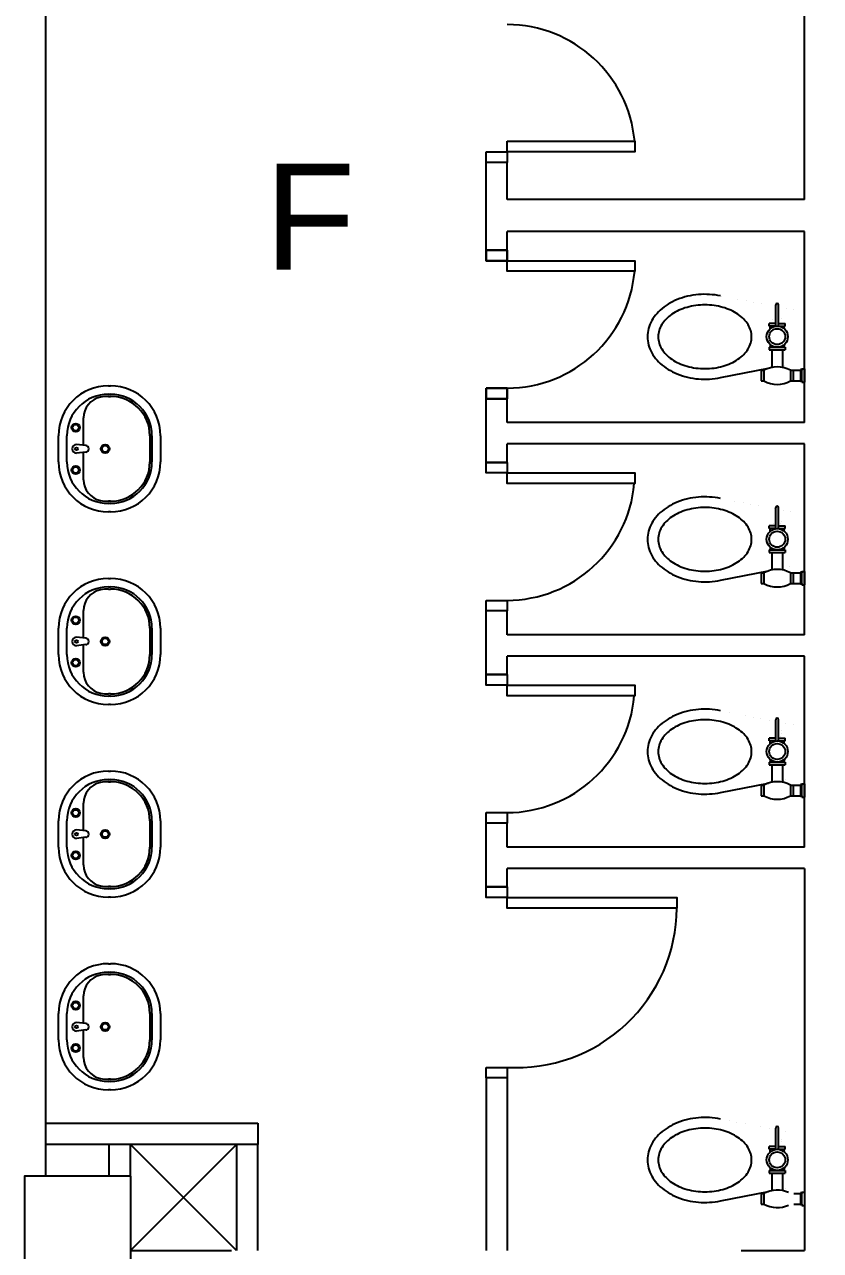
# Model space of a CAD drawing. Header units: millimetres. Extents: x -616979 to 2364082, y 43054 to 1637649.
# Drawn here: x -12052 to -8304, y 68358 to 74133 of the extents above; entities that cross this region are included whole.
import ezdxf

# ---------------------------------------------------------------- set-up
doc = ezdxf.new("R2010")
doc.units = ezdxf.units.MM
for name, color, linetype in [('a-column', 7, 'Continuous'), ('a-construcion', 8, 'Continuous'), ('a-doors', 254, 'Continuous'), ('a-fixtures', 7, 'Continuous'), ('a-label', 9, 'Continuous'), ('a-wall', 5, 'Continuous')]:
    doc.layers.add(name, color=color, linetype=linetype)
doc.styles.add('-kitz', font='arial.ttf')

msp = doc.modelspace()

# ---------------------------------------------------------------- linework, layer by layer
at = {"layer": 'a-column'}
msp.add_lwpolyline([(-11551.948, 68708.109), (-12051.948, 68708.109), (-12051.948, 68208.109), (-11551.948, 68208.109)], close=True, dxfattribs=at)
at = {"layer": 'a-construcion'}
for radius, start, end in [(72110.798, 335.06515321, 50.87164645), (70610.798, 336.25456373, 49.68223593)]:
    msp.add_arc((-55726.948, 90533.109), radius, start, end, dxfattribs=at)
at = {"layer": 'a-doors'}
for p, q in [((-9878.643, 73070.609), (-9878.643, 73020.609)), ((-9778.643, 73070.609), (-9878.643, 73070.609)), ((-9778.643, 73020.609), (-9778.643, 73070.609)), ((-9878.643, 73020.609), (-9778.643, 73020.609)), ((-9878.643, 72420.609), (-9878.643, 72370.609)), ((-9778.643, 72420.609), (-9878.643, 72420.609)), ((-9778.643, 72370.609), (-9778.643, 72420.609)), ((-9878.643, 72370.609), (-9778.643, 72370.609)), ((-9778.643, 71370.609), (-9878.643, 71370.609))]:
    msp.add_line(p, q, dxfattribs=at)
for points in [[(-9778.643, 73583.109), (-9178.643, 73583.109), (-9178.643, 73533.109), (-9778.643, 73533.109)], [(-9878.643, 73533.109), (-9778.643, 73533.109), (-9778.643, 73483.109), (-9878.643, 73483.109)], [(-9878.643, 73070.609), (-9778.643, 73070.609), (-9778.643, 73020.609), (-9878.643, 73020.609)], [(-9778.643, 73020.609), (-9178.643, 73020.609), (-9178.643, 72970.609), (-9778.643, 72970.609)], [(-9878.643, 72070.609), (-9778.643, 72070.609), (-9778.643, 72020.609), (-9878.643, 72020.609)], [(-9778.643, 72020.609), (-9178.643, 72020.609), (-9178.643, 71970.609), (-9778.643, 71970.609)], [(-9878.643, 71420.609), (-9778.643, 71420.609), (-9778.643, 71370.609), (-9878.643, 71370.609)], [(-9878.643, 71070.609), (-9778.643, 71070.609), (-9778.643, 71020.609), (-9878.643, 71020.609)], [(-9778.643, 71020.609), (-9178.643, 71020.609), (-9178.643, 70970.609), (-9778.643, 70970.609)], [(-9878.643, 70420.609), (-9778.643, 70420.609), (-9778.643, 70370.609), (-9878.643, 70370.609)], [(-9878.643, 70070.609), (-9778.643, 70070.609), (-9778.643, 70020.609), (-9878.643, 70020.609)], [(-9778.643, 70020.609), (-8980.338, 70020.609), (-8980.338, 69970.609), (-9778.643, 69970.609)], [(-9878.643, 69220.609), (-9778.643, 69220.609), (-9778.643, 69170.609), (-9878.643, 69170.609)]]:
    msp.add_lwpolyline(points, close=True, dxfattribs=at)
for centre, radius, start, end in [((-9780.186, 73529.154), 603.958, 5.1254488, 89.853657), ((-9780.186, 73024.565), 603.958, 270.146343, 354.8745512), ((-9781.881, 72024.565), 603.958, 270.146343, 354.8745512), ((-9781.881, 71024.565), 603.958, 270.146343, 354.8745512), ((-9736.273, 69975.273), 755.95, 266.6583053, 359.6464742)]:
    msp.add_arc(centre, radius, start, end, dxfattribs=at)
at = {"layer": 'a-fixtures'}
for p, q in [((-8514.093, 72712.75), (-8514.093, 72812.75)), ((-8500.593, 72712.75), (-8500.593, 72812.75)), ((-8514.093, 72725.25), (-8544.843, 72725.25)), ((-8544.843, 72712.75), (-8544.843, 72725.25)), ((-8514.093, 72712.75), (-8544.843, 72712.75)), ((-8540.776, 72699.929), (-8540.776, 72712.75)), ((-8500.593, 72725.25), (-8469.843, 72725.25)), ((-8500.593, 72712.75), (-8469.843, 72712.75)), ((-8473.91, 72699.929), (-8473.91, 72712.75)), ((-8469.843, 72712.75), (-8469.843, 72725.25)), ((-8544.843, 72612.75), (-8469.843, 72612.75)), ((-8544.843, 72612.75), (-8544.843, 72600.25)), ((-8544.843, 72600.25), (-8469.843, 72600.25)), ((-8540.776, 72625.572), (-8540.776, 72612.75)), ((-8532.343, 72600.25), (-8532.343, 72518.151)), ((-8482.343, 72600.25), (-8482.343, 72518.151)), ((-8473.91, 72625.572), (-8473.91, 72612.75)), ((-8469.843, 72612.75), (-8469.843, 72600.25)), ((-8774.443, 72469.7), (-8548.887, 72513.663)), ((-8582.343, 72504.243), (-8569.843, 72504.243)), ((-8582.343, 72504.243), (-8582.343, 72454.243)), ((-8569.843, 72504.243), (-8569.843, 72454.243)), ((-8444.843, 72504.243), (-8432.343, 72504.243)), ((-8444.843, 72504.243), (-8444.843, 72454.243)), ((-8432.343, 72504.243), (-8397.393, 72504.243)), ((-8432.343, 72504.243), (-8432.343, 72454.243)), ((-8397.393, 72507.368), (-8397.393, 72451.118)), ((-8391.143, 72507.368), (-8397.393, 72507.368)), ((-8391.143, 72510.493), (-8391.143, 72504.243)), ((-8391.143, 72510.493), (-8378.643, 72510.493)), ((-8391.143, 72447.993), (-8391.143, 72510.493)), ((-8391.143, 72504.243), (-8391.143, 72507.368)), ((-8378.643, 72510.493), (-8378.643, 72447.993)), ((-11656.948, 72431.359), (-11646.948, 72431.359)), ((-8582.343, 72454.243), (-8569.843, 72454.243)), ((-8444.843, 72454.243), (-8432.343, 72454.243)), ((-8432.343, 72454.243), (-8397.393, 72454.243)), ((-8391.143, 72451.118), (-8397.393, 72451.118)), ((-8391.143, 72447.993), (-8391.143, 72454.243)), ((-8391.143, 72454.243), (-8391.143, 72451.118)), ((-8391.143, 72447.993), (-8378.643, 72447.993)), ((-11656.948, 72391.359), (-11646.948, 72391.359)), ((-11656.948, 72381.359), (-11646.948, 72381.359)), ((-11773.948, 72150.512), (-11773.948, 72279.642)), ((-11891.948, 72072.359), (-11891.948, 72196.359)), ((-11851.948, 72072.359), (-11851.948, 72196.359)), ((-11461.948, 72196.359), (-11461.948, 72072.359)), ((-11451.948, 72196.359), (-11451.948, 72072.359)), ((-11411.948, 72196.359), (-11411.948, 72072.359)), ((-11763.948, 72149.359), (-11807.322, 72154.359)), ((-11763.948, 72119.359), (-11807.322, 72114.359)), ((-11773.948, 71989.076), (-11773.948, 72118.206)), ((-11646.948, 71887.359), (-11656.948, 71887.359)), ((-11646.948, 71877.359), (-11656.948, 71877.359)), ((-8514.093, 71758.503), (-8514.093, 71858.503)), ((-8500.593, 71758.503), (-8500.593, 71858.503)), ((-11646.948, 71837.359), (-11656.948, 71837.359)), ((-8544.843, 71758.503), (-8544.843, 71771.003)), ((-8514.093, 71771.003), (-8544.843, 71771.003)), ((-8514.093, 71758.503), (-8544.843, 71758.503)), ((-8540.776, 71745.681), (-8540.776, 71758.503)), ((-8500.593, 71771.003), (-8469.843, 71771.003)), ((-8500.593, 71758.503), (-8469.843, 71758.503)), ((-8473.91, 71745.681), (-8473.91, 71758.503)), ((-8469.843, 71758.503), (-8469.843, 71771.003)), ((-8540.776, 71671.324), (-8540.776, 71658.503)), ((-8473.91, 71671.324), (-8473.91, 71658.503)), ((-8544.843, 71658.503), (-8544.843, 71646.003)), ((-8544.843, 71658.503), (-8469.843, 71658.503)), ((-8544.843, 71646.003), (-8469.843, 71646.003)), ((-8532.343, 71646.003), (-8532.343, 71563.903)), ((-8482.343, 71646.003), (-8482.343, 71563.903)), ((-8469.843, 71658.503), (-8469.843, 71646.003)), ((-8774.443, 71515.453), (-8548.887, 71559.416)), ((-8391.143, 71553.121), (-8397.393, 71553.121)), ((-8397.393, 71553.121), (-8397.393, 71496.871)), ((-8391.143, 71493.746), (-8391.143, 71556.246)), ((-8391.143, 71556.246), (-8378.643, 71556.246)), ((-8391.143, 71556.246), (-8391.143, 71549.996)), ((-8391.143, 71549.996), (-8391.143, 71553.121)), ((-8378.643, 71556.246), (-8378.643, 71493.746)), ((-11656.948, 71523.859), (-11646.948, 71523.859)), ((-8582.343, 71549.996), (-8582.343, 71499.996)), ((-8582.343, 71549.996), (-8569.843, 71549.996)), ((-8582.343, 71499.996), (-8569.843, 71499.996)), ((-8569.843, 71549.996), (-8569.843, 71499.996)), ((-8444.843, 71549.996), (-8444.843, 71499.996)), ((-8444.843, 71549.996), (-8432.343, 71549.996)), ((-8444.843, 71499.996), (-8432.343, 71499.996)), ((-8432.343, 71549.996), (-8432.343, 71499.996)), ((-8432.343, 71549.996), (-8397.393, 71549.996)), ((-8432.343, 71499.996), (-8397.393, 71499.996)), ((-8391.143, 71496.871), (-8397.393, 71496.871)), ((-8391.143, 71499.996), (-8391.143, 71496.871)), ((-8391.143, 71493.746), (-8391.143, 71499.996)), ((-11656.948, 71483.859), (-11646.948, 71483.859)), ((-11656.948, 71473.859), (-11646.948, 71473.859)), ((-8391.143, 71493.746), (-8378.643, 71493.746)), ((-11773.948, 71243.012), (-11773.948, 71372.142)), ((-11891.948, 71164.859), (-11891.948, 71288.859)), ((-11851.948, 71164.859), (-11851.948, 71288.859)), ((-11461.948, 71288.859), (-11461.948, 71164.859)), ((-11451.948, 71288.859), (-11451.948, 71164.859)), ((-11411.948, 71288.859), (-11411.948, 71164.859)), ((-11763.948, 71241.859), (-11807.322, 71246.859)), ((-11763.948, 71211.859), (-11807.322, 71206.859)), ((-11773.948, 71081.576), (-11773.948, 71210.706)), ((-11646.948, 70979.859), (-11656.948, 70979.859)), ((-11646.948, 70969.859), (-11656.948, 70969.859)), ((-11646.948, 70929.859), (-11656.948, 70929.859)), ((-8514.093, 70758.503), (-8514.093, 70858.503)), ((-8500.593, 70758.503), (-8500.593, 70858.503)), ((-8514.093, 70771.003), (-8544.843, 70771.003)), ((-8544.843, 70758.503), (-8544.843, 70771.003)), ((-8514.093, 70758.503), (-8544.843, 70758.503)), ((-8540.776, 70745.681), (-8540.776, 70758.503)), ((-8500.593, 70771.003), (-8469.843, 70771.003)), ((-8500.593, 70758.503), (-8469.843, 70758.503)), ((-8473.91, 70745.681), (-8473.91, 70758.503)), ((-8469.843, 70758.503), (-8469.843, 70771.003)), ((-8544.843, 70658.503), (-8469.843, 70658.503)), ((-8544.843, 70658.503), (-8544.843, 70646.003)), ((-8544.843, 70646.003), (-8469.843, 70646.003)), ((-8540.776, 70671.324), (-8540.776, 70658.503)), ((-8532.343, 70646.003), (-8532.343, 70563.903)), ((-8482.343, 70646.003), (-8482.343, 70563.903)), ((-8473.91, 70671.324), (-8473.91, 70658.503)), ((-8469.843, 70658.503), (-8469.843, 70646.003)), ((-11656.948, 70616.359), (-11646.948, 70616.359)), ((-11656.948, 70576.359), (-11646.948, 70576.359)), ((-11656.948, 70566.359), (-11646.948, 70566.359)), ((-8774.443, 70515.453), (-8548.887, 70559.416)), ((-8582.343, 70549.996), (-8569.843, 70549.996)), ((-8582.343, 70549.996), (-8582.343, 70499.996)), ((-8569.843, 70549.996), (-8569.843, 70499.996)), ((-8444.843, 70549.996), (-8432.343, 70549.996)), ((-8444.843, 70549.996), (-8444.843, 70499.996)), ((-8432.343, 70549.996), (-8397.393, 70549.996)), ((-8432.343, 70549.996), (-8432.343, 70499.996)), ((-8397.393, 70553.121), (-8397.393, 70496.871)), ((-8391.143, 70553.121), (-8397.393, 70553.121)), ((-8391.143, 70556.246), (-8391.143, 70549.996)), ((-8391.143, 70556.246), (-8378.643, 70556.246)), ((-8391.143, 70493.746), (-8391.143, 70556.246)), ((-8391.143, 70549.996), (-8391.143, 70553.121)), ((-8378.643, 70556.246), (-8378.643, 70493.746)), ((-11773.948, 70335.512), (-11773.948, 70464.642)), ((-8582.343, 70499.996), (-8569.843, 70499.996)), ((-8444.843, 70499.996), (-8432.343, 70499.996)), ((-8432.343, 70499.996), (-8397.393, 70499.996)), ((-8391.143, 70496.871), (-8397.393, 70496.871)), ((-8391.143, 70493.746), (-8391.143, 70499.996)), ((-8391.143, 70499.996), (-8391.143, 70496.871)), ((-8391.143, 70493.746), (-8378.643, 70493.746)), ((-11891.948, 70257.359), (-11891.948, 70381.359)), ((-11851.948, 70257.359), (-11851.948, 70381.359)), ((-11461.948, 70381.359), (-11461.948, 70257.359)), ((-11451.948, 70381.359), (-11451.948, 70257.359)), ((-11411.948, 70381.359), (-11411.948, 70257.359)), ((-11763.948, 70334.359), (-11807.322, 70339.359)), ((-11763.948, 70304.359), (-11807.322, 70299.359)), ((-11773.948, 70174.076), (-11773.948, 70303.206)), ((-11646.948, 70072.359), (-11656.948, 70072.359)), ((-11646.948, 70062.359), (-11656.948, 70062.359)), ((-11646.948, 70022.359), (-11656.948, 70022.359)), ((-11656.948, 69708.859), (-11646.948, 69708.859)), ((-11656.948, 69668.859), (-11646.948, 69668.859)), ((-11656.948, 69658.859), (-11646.948, 69658.859)), ((-11773.948, 69428.012), (-11773.948, 69557.142)), ((-11891.948, 69349.859), (-11891.948, 69473.859)), ((-11851.948, 69349.859), (-11851.948, 69473.859)), ((-11461.948, 69473.859), (-11461.948, 69349.859)), ((-11451.948, 69473.859), (-11451.948, 69349.859)), ((-11411.948, 69473.859), (-11411.948, 69349.859)), ((-11763.948, 69426.859), (-11807.322, 69431.859)), ((-11763.948, 69396.859), (-11807.322, 69391.859)), ((-11773.948, 69266.576), (-11773.948, 69395.706)), ((-11646.948, 69164.859), (-11656.948, 69164.859)), ((-11646.948, 69154.859), (-11656.948, 69154.859)), ((-11646.948, 69114.859), (-11656.948, 69114.859)), ((-8514.093, 68835.021), (-8514.093, 68935.021)), ((-8500.593, 68835.021), (-8500.593, 68935.021)), ((-8544.843, 68835.021), (-8544.843, 68847.521)), ((-8514.093, 68847.521), (-8544.843, 68847.521)), ((-8500.593, 68847.521), (-8469.843, 68847.521)), ((-8469.843, 68835.021), (-8469.843, 68847.521)), ((-8514.093, 68835.021), (-8544.843, 68835.021)), ((-8540.776, 68822.2), (-8540.776, 68835.021)), ((-8500.593, 68835.021), (-8469.843, 68835.021)), ((-8473.91, 68822.2), (-8473.91, 68835.021)), ((-8544.843, 68735.021), (-8544.843, 68722.521)), ((-8544.843, 68735.021), (-8469.843, 68735.021)), ((-8544.843, 68722.521), (-8469.843, 68722.521)), ((-8540.776, 68747.843), (-8540.776, 68735.021)), ((-8532.343, 68722.521), (-8532.343, 68640.422)), ((-8482.343, 68722.521), (-8482.343, 68640.422)), ((-8473.91, 68747.843), (-8473.91, 68735.021)), ((-8469.843, 68735.021), (-8469.843, 68722.521)), ((-8774.443, 68591.971), (-8548.887, 68635.934)), ((-8582.343, 68626.514), (-8582.343, 68576.514)), ((-8582.343, 68626.514), (-8569.843, 68626.514)), ((-8569.843, 68626.514), (-8569.843, 68576.514)), ((-8428.643, 68626.514), (-8397.393, 68626.514)), ((-8391.143, 68629.639), (-8397.393, 68629.639)), ((-8397.393, 68629.639), (-8397.393, 68573.389)), ((-8391.143, 68570.264), (-8391.143, 68632.764)), ((-8391.143, 68632.764), (-8378.643, 68632.764)), ((-8391.143, 68632.764), (-8391.143, 68626.514)), ((-8391.143, 68626.514), (-8391.143, 68629.639)), ((-8378.643, 68632.764), (-8378.643, 68570.264)), ((-8582.343, 68576.514), (-8569.843, 68576.514)), ((-8428.643, 68576.514), (-8397.393, 68576.514)), ((-8391.143, 68573.389), (-8397.393, 68573.389)), ((-8391.143, 68576.514), (-8391.143, 68573.389)), ((-8391.143, 68570.264), (-8391.143, 68576.514)), ((-8391.143, 68570.264), (-8378.643, 68570.264))]:
    msp.add_line(p, q, dxfattribs=at)
at = {"layer": 'a-fixtures', "const_width": 0.05}
for points in [[(-8774.443, 72854.7), (-8514.093, 72804.784)], [(-8500.593, 72802.195), (-8428.643, 72788.4), (-8428.643, 72537.1)], [(-8482.343, 72526.634), (-8428.643, 72537.1)], [(-8774.443, 71900.453), (-8514.093, 71850.536)], [(-8500.593, 71847.948), (-8428.643, 71834.153), (-8428.643, 71582.853)], [(-8482.343, 71572.386), (-8428.643, 71582.853)], [(-8774.443, 70900.453), (-8514.093, 70850.536)], [(-8500.593, 70847.948), (-8428.643, 70834.153), (-8428.643, 70582.853)], [(-8482.343, 70572.386), (-8428.643, 70582.853)], [(-8774.443, 68976.971), (-8514.093, 68927.055)], [(-8500.593, 68924.466), (-8453.643, 68915.465)], [(-8428.643, 68910.671), (-8428.643, 68659.371)], [(-8482.343, 68648.905), (-8453.643, 68654.499)]]:
    msp.add_lwpolyline(points, dxfattribs=at)
for points in [[(-8514.093, 72769.626, 0.72601899), (-8514.093, 72728.174, 0.72601899)], [(-8500.593, 72728.174, 0.72601899), (-8500.593, 72769.626)], [(-8514.093, 71815.379, 0.72601899), (-8514.093, 71773.927, 0.72601899)], [(-8500.593, 71773.927, 0.72601899), (-8500.593, 71815.379)], [(-8514.093, 70815.379, 0.72601899), (-8514.093, 70773.927, 0.72601899)], [(-8500.593, 70773.927, 0.72601899), (-8500.593, 70815.379)], [(-8514.093, 68891.897, 0.72601899), (-8514.093, 68850.445, 0.72601899)], [(-8500.593, 68850.445, 0.72601899), (-8500.593, 68891.897)]]:
    msp.add_lwpolyline(points, format="xyb", dxfattribs=at)
at = {"layer": 'a-fixtures'}
for centre, radius in [((-8507.343, 72662.75), 50), ((-8507.343, 72662.75), 37.5), ((-11811.079, 72234.359), 20), ((-11811.079, 72234.359), 15), ((-11807.322, 72134.359), 6.243), ((-11671.948, 72134.359), 20), ((-11671.948, 72134.359), 15), ((-11811.079, 72034.359), 20), ((-11811.079, 72034.359), 15), ((-8507.343, 71708.503), 50), ((-8507.343, 71708.503), 37.5), ((-11811.079, 71326.859), 20), ((-11811.079, 71326.859), 15), ((-11807.322, 71226.859), 6.243), ((-11671.948, 71226.859), 20), ((-11671.948, 71226.859), 15), ((-11811.079, 71126.859), 20), ((-11811.079, 71126.859), 15), ((-8507.343, 70708.503), 50), ((-8507.343, 70708.503), 37.5), ((-11811.079, 70419.359), 20), ((-11811.079, 70419.359), 15), ((-11807.322, 70319.359), 6.243), ((-11671.948, 70319.359), 20), ((-11671.948, 70319.359), 15), ((-11811.079, 70219.359), 20), ((-11811.079, 70219.359), 15), ((-11811.079, 69511.859), 20), ((-11811.079, 69511.859), 15), ((-11807.322, 69411.859), 6.243), ((-11671.948, 69411.859), 20), ((-11671.948, 69411.859), 15), ((-11811.079, 69311.859), 20), ((-11811.079, 69311.859), 15), ((-8507.343, 68785.021), 50), ((-8507.343, 68785.021), 37.5)]:
    msp.add_circle(centre, radius, dxfattribs=at)
for centre, radius, start, end in [((-8869.721, 72570.127), 288.422, 112.0072407, 121.650701), ((-8855.337, 72535.13), 326.259, 103.1644504, 112.0462977), ((-8849.012, 72509.098), 353.047, 94.7756098, 103.2017095), ((-8847.903, 72498.54), 363.662, 86.5500769, 94.8111809), ((-8847.223, 72506.163), 356.012, 78.2063078, 86.5855015), ((-8918.591, 72634.998), 206.856, 132.3026186, 144.3395114), ((-8891.937, 72605.863), 246.344, 121.6135179, 132.3268653), ((-8902.185, 72618.526), 180.776, 124.0737374, 135.3657223), ((-8877.933, 72583.038), 223.759, 114.3323623, 124.1263519), ((-8860.232, 72544.484), 266.182, 105.6626164, 114.384851), ((-8850.783, 72511.689), 300.31, 97.6619613, 105.7091653), ((-8848.014, 72492.844), 319.356, 89.9801042, 97.703553), ((-8847.792, 72492.844), 319.356, 82.296447, 90.0198958), ((-8845.023, 72511.689), 300.31, 74.2908347, 82.3380387), ((-8835.574, 72544.484), 266.182, 65.615149, 74.3373836), ((-8817.873, 72583.038), 223.759, 55.8736481, 65.6676377), ((-8793.621, 72618.526), 180.776, 44.6342777, 55.9262626), ((-8507.343, 72812.75), 6.75, 0, 180), ((-8962.492, 72661.03), 155.504, 157.8433287, 172.3991788), ((-8944.112, 72653.343), 175.426, 144.3483622, 157.7820774), ((-8950.658, 72658.036), 117.858, 148.5076859, 163.5229414), ((-8928.425, 72644.323), 143.979, 135.3343881, 148.4762921), ((-8767.381, 72644.323), 143.979, 31.523708, 44.6656119), ((-8745.148, 72658.036), 117.858, 16.4770586, 31.4923141), ((-8969.18, 72662.2), 148.721, 172.5053155, 187.4993945), ((-8963.391, 72662.04), 104.512, 163.6482619, 179.9122405), ((-8963.391, 72662.36), 104.512, 180.0877595, 196.3517381), ((-8732.415, 72662.04), 104.512, 0.0877595, 16.3517381), ((-8732.415, 72662.36), 104.512, 343.6482619, 359.9122405), ((-8962.488, 72663.372), 155.508, 187.6055228, 202.1611094), ((-8944.105, 72671.062), 175.434, 202.2223433, 215.6556418), ((-8950.658, 72666.365), 117.858, 196.4770586, 211.4923141), ((-8928.425, 72680.077), 143.979, 211.523708, 224.6656119), ((-8767.381, 72680.077), 143.979, 315.3343881, 328.476292), ((-8745.148, 72666.365), 117.858, 328.5076859, 343.5229414), ((-8918.583, 72689.411), 206.868, 215.6644787, 227.7009315), ((-8891.93, 72718.548), 246.357, 227.676678, 238.3896451), ((-8902.185, 72705.874), 180.776, 224.6342777, 235.9262626), ((-8877.933, 72741.363), 223.759, 235.8736481, 245.6676377), ((-8860.232, 72779.916), 266.182, 245.615149, 254.3373836), ((-8835.574, 72779.916), 266.182, 285.6626164, 294.384851), ((-8817.873, 72741.363), 223.759, 294.3323623, 304.1263519), ((-8793.621, 72705.874), 180.776, 304.0737374, 315.3657223), ((-8869.715, 72754.285), 288.435, 238.3524602, 247.9956327), ((-8855.333, 72789.28), 326.27, 247.956576, 256.8382334), ((-8850.783, 72812.712), 300.31, 254.2908347, 262.3380387), ((-8848.014, 72831.557), 319.356, 262.296447, 270.0198958), ((-8847.792, 72831.557), 319.356, 269.9801042, 277.703553), ((-8845.023, 72812.712), 300.31, 277.6619613, 285.7091653), ((-8507.343, 72393.23), 127.397, 60.6205568, 119.3794432), ((-11656.948, 72196.359), 235, 90, 180), ((-11646.948, 72196.359), 235, 360, 90), ((-8849.011, 72815.308), 353.053, 256.800975, 265.2269781), ((-8847.903, 72825.861), 363.662, 265.1914074, 273.4525041), ((-8847.223, 72818.233), 356.007, 273.4170793, 281.7963546), ((-8507.343, 72565.256), 127.397, 240.6205568, 299.3794432), ((-11656.948, 72196.359), 195, 90, 180), ((-11673.948, 72279.642), 100, 101.536959, 180), ((-11656.948, 72196.359), 185, 90, 101.536959), ((-11646.948, 72196.359), 195, 360, 90), ((-11646.948, 72196.359), 185, 0, 90), ((-11807.322, 72134.359), 20, 90, 270), ((-11763.948, 72134.359), 15, 270, 90), ((-11656.948, 72072.359), 235, 180, 270), ((-11656.948, 72072.359), 195, 180, 270), ((-11646.948, 72072.359), 195, 270, 0), ((-11646.948, 72072.359), 235, 270, 0), ((-11646.948, 72072.359), 185, 270, 0), ((-11673.948, 71989.076), 100, 180, 258.463041), ((-8849.012, 71554.851), 353.047, 94.7756098, 103.2017095), ((-8847.903, 71544.292), 363.662, 86.5500769, 94.8111809), ((-8847.223, 71551.915), 356.012, 78.2063078, 86.5855015), ((-11656.948, 72072.359), 185, 258.463041, 270), ((-8891.937, 71651.615), 246.344, 121.6135179, 132.3268653), ((-8869.721, 71615.88), 288.422, 112.0072407, 121.650701), ((-8855.337, 71580.883), 326.259, 103.1644504, 112.0462977), ((-8860.232, 71590.237), 266.182, 105.6626164, 114.384851), ((-8850.783, 71557.442), 300.31, 97.6619613, 105.7091653), ((-8848.014, 71538.597), 319.356, 89.9801042, 97.703553), ((-8847.792, 71538.597), 319.356, 82.296447, 90.0198958), ((-8845.023, 71557.442), 300.31, 74.2908347, 82.3380387), ((-8835.574, 71590.237), 266.182, 65.615149, 74.3373836), ((-8507.343, 71858.503), 6.75, 0, 180), ((-8944.112, 71699.096), 175.426, 144.3483622, 157.7820774), ((-8918.591, 71680.75), 206.856, 132.3026186, 144.3395114), ((-8928.425, 71690.076), 143.979, 135.3343881, 148.4762921), ((-8902.185, 71664.279), 180.776, 124.0737374, 135.3657223), ((-8877.933, 71628.791), 223.759, 114.3323623, 124.1263519), ((-8817.873, 71628.791), 223.759, 55.8736481, 65.6676377), ((-8793.621, 71664.279), 180.776, 44.6342777, 55.9262626), ((-8767.381, 71690.076), 143.979, 31.523708, 44.6656119), ((-8969.18, 71707.953), 148.721, 172.5053155, 187.4993945), ((-8962.492, 71706.783), 155.504, 157.8433287, 172.3991788), ((-8963.391, 71707.793), 104.512, 163.6482619, 179.9122405), ((-8950.658, 71703.788), 117.858, 148.5076859, 163.5229414), ((-8745.148, 71703.788), 117.858, 16.4770586, 31.4923141), ((-8732.415, 71707.793), 104.512, 0.0877595, 16.3517381), ((-8962.488, 71709.124), 155.508, 187.6055228, 202.1611094), ((-8963.391, 71708.113), 104.512, 180.0877595, 196.3517381), ((-8950.658, 71712.118), 117.858, 196.4770586, 211.4923141), ((-8745.148, 71712.118), 117.858, 328.5076859, 343.5229414), ((-8732.415, 71708.113), 104.512, 343.6482619, 359.9122405), ((-8944.105, 71716.814), 175.434, 202.2223433, 215.6556418), ((-8918.583, 71735.163), 206.868, 215.6644787, 227.7009315), ((-8928.425, 71725.83), 143.979, 211.523708, 224.6656119), ((-8902.185, 71751.627), 180.776, 224.6342777, 235.9262626), ((-8793.621, 71751.627), 180.776, 304.0737374, 315.3657223), ((-8767.381, 71725.83), 143.979, 315.3343881, 328.476292), ((-8891.93, 71764.301), 246.357, 227.676678, 238.3896451), ((-8869.715, 71800.038), 288.435, 238.3524602, 247.9956327), ((-8877.933, 71787.115), 223.759, 235.8736481, 245.6676377), ((-8860.232, 71825.669), 266.182, 245.615149, 254.3373836), ((-8850.783, 71858.464), 300.31, 254.2908347, 262.3380387), ((-8848.014, 71877.309), 319.356, 262.296447, 270.0198958), ((-8847.792, 71877.309), 319.356, 269.9801042, 277.703553), ((-8845.023, 71858.464), 300.31, 277.6619613, 285.7091653), ((-8835.574, 71825.669), 266.182, 285.6626164, 294.384851), ((-8817.873, 71787.115), 223.759, 294.3323623, 304.1263519), ((-8507.343, 71438.983), 127.397, 60.6205568, 119.3794432), ((-11656.948, 71288.859), 235, 90, 180), ((-11646.948, 71288.859), 235, 360, 90), ((-8855.333, 71835.033), 326.27, 247.956576, 256.8382334), ((-8849.011, 71861.061), 353.053, 256.800975, 265.2269781), ((-8847.903, 71871.614), 363.662, 265.1914074, 273.4525041), ((-8847.223, 71863.986), 356.007, 273.4170793, 281.7963546), ((-8507.343, 71611.008), 127.397, 240.6205568, 299.3794432), ((-11656.948, 71288.859), 195, 90, 180), ((-11673.948, 71372.142), 100, 101.536959, 180), ((-11656.948, 71288.859), 185, 90, 101.536959), ((-11646.948, 71288.859), 195, 360, 90), ((-11646.948, 71288.859), 185, 0, 90), ((-11807.322, 71226.859), 20, 90, 270), ((-11763.948, 71226.859), 15, 270, 90), ((-11656.948, 71164.859), 235, 180, 270), ((-11656.948, 71164.859), 195, 180, 270), ((-11646.948, 71164.859), 235, 270, 0), ((-11646.948, 71164.859), 195, 270, 0), ((-11646.948, 71164.859), 185, 270, 0), ((-11673.948, 71081.576), 100, 180, 258.463041), ((-11656.948, 71164.859), 185, 258.463041, 270), ((-8891.937, 70651.615), 246.344, 121.6135179, 132.3268653), ((-8869.721, 70615.88), 288.422, 112.0072407, 121.650701), ((-8855.337, 70580.883), 326.259, 103.1644504, 112.0462977), ((-8849.012, 70554.851), 353.047, 94.7756098, 103.2017095), ((-8847.903, 70544.292), 363.662, 86.5500769, 94.8111809), ((-8847.223, 70551.915), 356.012, 78.2063078, 86.5855015), ((-8507.343, 70858.503), 6.75, 0, 180), ((-8918.591, 70680.75), 206.856, 132.3026186, 144.3395114), ((-8902.185, 70664.279), 180.776, 124.0737374, 135.3657223), ((-8877.933, 70628.791), 223.759, 114.3323623, 124.1263519), ((-8860.232, 70590.237), 266.182, 105.6626164, 114.384851), ((-8850.783, 70557.442), 300.31, 97.6619613, 105.7091653), ((-8848.014, 70538.597), 319.356, 89.9801042, 97.703553), ((-8847.792, 70538.597), 319.356, 82.296447, 90.0198958), ((-8845.023, 70557.442), 300.31, 74.2908347, 82.3380387), ((-8835.574, 70590.237), 266.182, 65.615149, 74.3373836), ((-8817.873, 70628.791), 223.759, 55.8736481, 65.6676377), ((-8793.621, 70664.279), 180.776, 44.6342777, 55.9262626), ((-8962.492, 70706.783), 155.504, 157.8433287, 172.3991788), ((-8944.112, 70699.096), 175.426, 144.3483622, 157.7820774), ((-8950.658, 70703.788), 117.858, 148.5076859, 163.5229414), ((-8928.425, 70690.076), 143.979, 135.3343881, 148.4762921), ((-8767.381, 70690.076), 143.979, 31.523708, 44.6656119), ((-8745.148, 70703.788), 117.858, 16.4770586, 31.4923141), ((-8969.18, 70707.953), 148.721, 172.5053155, 187.4993945), ((-8962.488, 70709.124), 155.508, 187.6055228, 202.1611094), ((-8963.391, 70707.793), 104.512, 163.6482619, 179.9122405), ((-8963.391, 70708.113), 104.512, 180.0877595, 196.3517381), ((-8732.415, 70707.793), 104.512, 0.0877595, 16.3517381), ((-8732.415, 70708.113), 104.512, 343.6482619, 359.9122405), ((-8944.105, 70716.814), 175.434, 202.2223433, 215.6556418), ((-8950.658, 70712.118), 117.858, 196.4770586, 211.4923141), ((-8928.425, 70725.83), 143.979, 211.523708, 224.6656119), ((-8767.381, 70725.83), 143.979, 315.3343881, 328.476292), ((-8745.148, 70712.118), 117.858, 328.5076859, 343.5229414), ((-11656.948, 70381.359), 235, 90, 180), ((-11656.948, 70381.359), 195, 90, 180), ((-11646.948, 70381.359), 235, 360, 90), ((-11646.948, 70381.359), 195, 360, 90), ((-8918.583, 70735.163), 206.868, 215.6644787, 227.7009315), ((-8891.93, 70764.301), 246.357, 227.676678, 238.3896451), ((-8902.185, 70751.627), 180.776, 224.6342777, 235.9262626), ((-8877.933, 70787.115), 223.759, 235.8736481, 245.6676377), ((-8860.232, 70825.669), 266.182, 245.615149, 254.3373836), ((-8835.574, 70825.669), 266.182, 285.6626164, 294.384851), ((-8817.873, 70787.115), 223.759, 294.3323623, 304.1263519), ((-8793.621, 70751.627), 180.776, 304.0737374, 315.3657223), ((-11673.948, 70464.642), 100, 101.536959, 180), ((-11656.948, 70381.359), 185, 90, 101.536959), ((-11646.948, 70381.359), 185, 0, 90), ((-8869.715, 70800.038), 288.435, 238.3524602, 247.9956327), ((-8855.333, 70835.033), 326.27, 247.956576, 256.8382334), ((-8850.783, 70858.464), 300.31, 254.2908347, 262.3380387), ((-8849.011, 70861.061), 353.053, 256.800975, 265.2269781), ((-8848.014, 70877.309), 319.356, 262.296447, 270.0198958), ((-8847.792, 70877.309), 319.356, 269.9801042, 277.703553), ((-8847.223, 70863.986), 356.007, 273.4170793, 281.7963546), ((-8845.023, 70858.464), 300.31, 277.6619613, 285.7091653), ((-8507.343, 70438.983), 127.397, 60.6205568, 119.3794432), ((-8847.903, 70871.614), 363.662, 265.1914074, 273.4525041), ((-8507.343, 70611.008), 127.397, 240.6205568, 299.3794432), ((-11807.322, 70319.359), 20, 90, 270), ((-11763.948, 70319.359), 15, 270, 90), ((-11656.948, 70257.359), 235, 180, 270), ((-11656.948, 70257.359), 195, 180, 270), ((-11646.948, 70257.359), 235, 270, 0), ((-11646.948, 70257.359), 195, 270, 0), ((-11646.948, 70257.359), 185, 270, 0), ((-11673.948, 70174.076), 100, 180, 258.463041), ((-11656.948, 70257.359), 185, 258.463041, 270), ((-11656.948, 69473.859), 235, 90, 180), ((-11646.948, 69473.859), 235, 360, 90), ((-11656.948, 69473.859), 195, 90, 180), ((-11673.948, 69557.142), 100, 101.536959, 180), ((-11656.948, 69473.859), 185, 90, 101.536959), ((-11646.948, 69473.859), 195, 360, 90), ((-11646.948, 69473.859), 185, 0, 90), ((-11807.322, 69411.859), 20, 90, 270), ((-11763.948, 69411.859), 15, 270, 90), ((-11656.948, 69349.859), 235, 180, 270), ((-11656.948, 69349.859), 195, 180, 270), ((-11646.948, 69349.859), 185, 270, 0), ((-11646.948, 69349.859), 195, 270, 0), ((-11646.948, 69349.859), 235, 270, 0), ((-11673.948, 69266.576), 100, 180, 258.463041), ((-11656.948, 69349.859), 185, 258.463041, 270), ((-8869.721, 68692.398), 288.422, 112.0072407, 121.650701), ((-8855.337, 68657.401), 326.259, 103.1644504, 112.0462977), ((-8849.012, 68631.369), 353.047, 94.7756098, 103.2017095), ((-8847.903, 68620.811), 363.662, 86.5500769, 94.8111809), ((-8847.223, 68628.434), 356.012, 78.2063078, 86.5855015), ((-8918.591, 68757.269), 206.856, 132.3026186, 144.3395114), ((-8891.937, 68728.134), 246.344, 121.6135179, 132.3268653), ((-8877.933, 68705.309), 223.759, 114.3323623, 124.1263519), ((-8860.232, 68666.755), 266.182, 105.6626164, 114.384851), ((-8850.783, 68633.96), 300.31, 97.6619613, 105.7091653), ((-8848.014, 68615.115), 319.356, 89.9801042, 97.703553), ((-8847.792, 68615.115), 319.356, 82.296447, 90.0198958), ((-8845.023, 68633.96), 300.31, 74.2908347, 82.3380387), ((-8835.574, 68666.755), 266.182, 65.615149, 74.3373836), ((-8817.873, 68705.309), 223.759, 55.8736481, 65.6676377), ((-8507.343, 68935.021), 6.75, 0, 180), ((-8962.492, 68783.301), 155.504, 157.8433287, 172.3991788), ((-8944.112, 68775.614), 175.426, 144.3483622, 157.7820774), ((-8950.658, 68780.307), 117.858, 148.5076859, 163.5229414), ((-8928.425, 68766.594), 143.979, 135.3343881, 148.4762921), ((-8902.185, 68740.797), 180.776, 124.0737374, 135.3657223), ((-8793.621, 68740.797), 180.776, 44.6342777, 55.9262626), ((-8767.381, 68766.594), 143.979, 31.523708, 44.6656119), ((-8745.148, 68780.307), 117.858, 16.4770586, 31.4923141), ((-8969.18, 68784.471), 148.721, 172.5053155, 187.4993945), ((-8963.391, 68784.311), 104.512, 163.6482619, 179.9122405), ((-8963.391, 68784.631), 104.512, 180.0877595, 196.3517381), ((-8732.415, 68784.311), 104.512, 0.0877595, 16.3517381), ((-8732.415, 68784.631), 104.512, 343.6482619, 359.9122405), ((-8962.488, 68785.643), 155.508, 187.6055228, 202.1611094), ((-8944.105, 68793.333), 175.434, 202.2223433, 215.6556418), ((-8950.658, 68788.636), 117.858, 196.4770586, 211.4923141), ((-8928.425, 68802.348), 143.979, 211.523708, 224.6656119), ((-8767.381, 68802.348), 143.979, 315.3343881, 328.476292), ((-8745.148, 68788.636), 117.858, 328.5076859, 343.5229414), ((-8918.583, 68811.682), 206.868, 215.6644787, 227.7009315), ((-8902.185, 68828.145), 180.776, 224.6342777, 235.9262626), ((-8877.933, 68863.634), 223.759, 235.8736481, 245.6676377), ((-8817.873, 68863.634), 223.759, 294.3323623, 304.1263519), ((-8793.621, 68828.145), 180.776, 304.0737374, 315.3657223), ((-8891.93, 68840.819), 246.357, 227.676678, 238.3896451), ((-8869.715, 68876.556), 288.435, 238.3524602, 247.9956327), ((-8855.333, 68911.551), 326.27, 247.956576, 256.8382334), ((-8860.232, 68902.187), 266.182, 245.615149, 254.3373836), ((-8850.783, 68934.982), 300.31, 254.2908347, 262.3380387), ((-8848.014, 68953.828), 319.356, 262.296447, 270.0198958), ((-8847.792, 68953.828), 319.356, 269.9801042, 277.703553), ((-8845.023, 68934.982), 300.31, 277.6619613, 285.7091653), ((-8835.574, 68902.187), 266.182, 285.6626164, 294.384851), ((-8507.343, 68515.501), 127.397, 65.0696696, 119.3794432), ((-8849.011, 68937.579), 353.053, 256.800975, 265.2269781), ((-8847.903, 68948.132), 363.662, 265.1914074, 273.4525041), ((-8847.223, 68940.504), 356.007, 273.4170793, 281.7963546), ((-8507.343, 68687.527), 127.397, 240.6205568, 294.9303304)]:
    msp.add_arc(centre, radius, start, end, dxfattribs=at)
at = {"layer": 'a-wall'}
for p, q in [((-11951.948, 68708.109), (-11951.948, 77208.109)), ((-9778.643, 73483.109), (-9878.643, 73483.109)), ((-9878.643, 73070.609), (-9878.643, 73483.109)), ((-9778.643, 73308.109), (-9778.643, 73483.109)), ((-9778.643, 73070.609), (-9778.643, 73158.109)), ((-9778.643, 73070.609), (-9878.643, 73070.609)), ((-9878.643, 72070.609), (-9878.643, 72370.609)), ((-9778.643, 72370.609), (-9878.643, 72370.609)), ((-9778.643, 72258.109), (-9778.643, 72370.609)), ((-9778.643, 72258.109), (-9778.643, 72345.609)), ((-9778.643, 72070.609), (-9778.643, 72158.109)), ((-9778.643, 72070.609), (-9878.643, 72070.609)), ((-9778.643, 71070.609), (-9878.643, 71070.609)), ((-9778.643, 70370.609), (-9878.643, 70370.609)), ((-9778.643, 70070.609), (-9878.643, 70070.609)), ((-9778.643, 69170.609), (-9878.643, 69170.609)), ((-11951.948, 68958.109), (-10953.643, 68958.109)), ((-10953.643, 68958.109), (-10953.643, 68858.109)), ((-10953.643, 68858.109), (-11951.948, 68858.109)), ((-11653.643, 68708.109), (-11653.643, 68858.109)), ((-11053.643, 68358.109), (-11553.643, 68858.109)), ((-11053.643, 68858.109), (-11553.643, 68358.109)), ((-11553.643, 68708.109), (-11553.643, 68858.109)), ((-11053.643, 68858.109), (-11053.643, 68358.109)), ((-10953.643, 68358.109), (-10953.643, 68858.109)), ((-11551.948, 68358.109), (-11076.948, 68358.109))]:
    msp.add_line(p, q, dxfattribs=at)
at = {"layer": 'a-wall', "color": 7}
for p, q in [((-8378.643, 73308.109), (-8378.643, 74358.109)), ((-8378.643, 73308.109), (-9778.643, 73308.109)), ((-8378.643, 73158.109), (-9778.643, 73158.109)), ((-8378.643, 72258.109), (-8378.643, 73158.109)), ((-8378.643, 72258.109), (-8378.643, 73158.109)), ((-8378.643, 72258.109), (-9778.643, 72258.109)), ((-8378.643, 72158.109), (-9778.643, 72158.109)), ((-8378.643, 71258.109), (-8378.643, 72158.109)), ((-9878.643, 71070.609), (-9878.643, 71370.609)), ((-9778.643, 71258.109), (-9778.643, 71370.609)), ((-9778.643, 71258.109), (-9778.643, 71345.609)), ((-8378.643, 71258.109), (-9778.643, 71258.109)), ((-8378.643, 71158.109), (-9778.643, 71158.109)), ((-9778.643, 71070.609), (-9778.643, 71158.109)), ((-8378.643, 70258.109), (-8378.643, 71158.109)), ((-9878.643, 70070.609), (-9878.643, 70370.609)), ((-9778.643, 70258.109), (-9778.643, 70370.609)), ((-8378.643, 70258.109), (-9778.643, 70258.109)), ((-9778.643, 70070.609), (-9778.643, 70158.109)), ((-8378.643, 70158.109), (-9778.643, 70158.109)), ((-8378.643, 70158.109), (-8378.643, 68358.109)), ((-9878.643, 69170.609), (-9878.643, 68358.109)), ((-9778.643, 69170.609), (-9778.643, 68358.109)), ((-8676.948, 68358.109), (-8378.643, 68358.109))]:
    msp.add_line(p, q, dxfattribs=at)
at = {"layer": 'a-wall'}
msp.add_lwpolyline([(-9878.643, 72420.609), (-9778.643, 72420.609), (-9778.643, 72370.609), (-9878.643, 72370.609)], close=True, dxfattribs=at)

# ---------------------------------------------------------------- texts
at = {"layer": 'a-label', "style": '-kitz'}
msp.add_text('F ', height=500, dxfattribs=at).set_placement((-10921.404, 72978.259))

doc.saveas('drawing.dxf')
